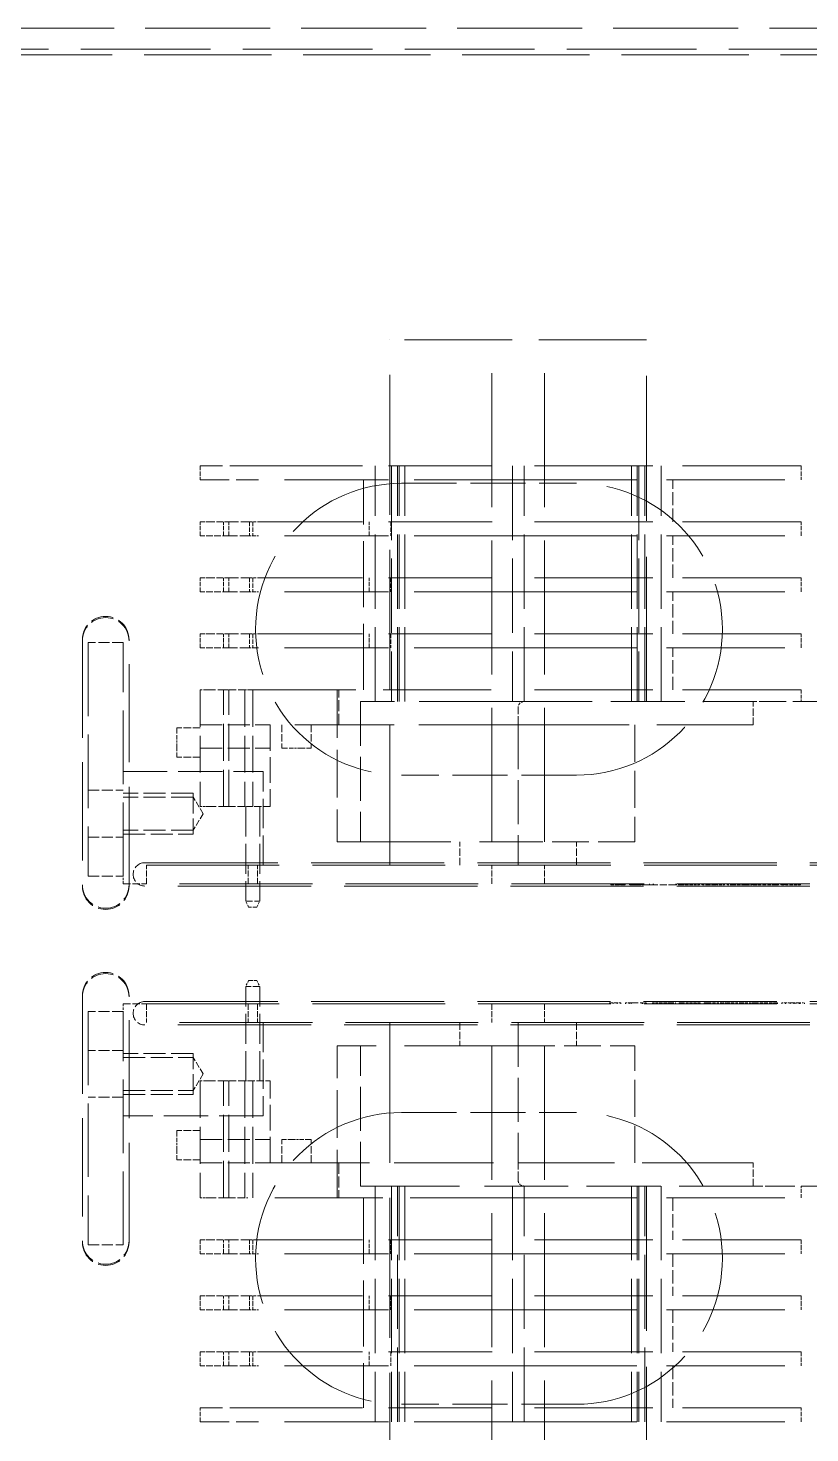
# Model space of a CAD drawing. Header units: millimetres. Extents: x 0 to 5945, y 0 to 4205.
# Drawn here: x 1590.1 to 1657.1, y 2667.4 to 2787.8 of the extents above; entities that cross this region are included whole.
import ezdxf

# ---------------------------------------------------------------- set-up
doc = ezdxf.new("R2010")
doc.units = ezdxf.units.MM
doc.header["$LTSCALE"] = 5
doc.linetypes.add('DASHED', pattern=[0.2067, 0.1654, -0.0413])
doc.layers.add('가려진 것(ISO)', color=2, linetype='DASHED', lineweight=18)

msp = doc.modelspace()

# ---------------------------------------------------------------- linework, layer by layer
at = {"layer": '가려진 것(ISO)', "ltscale": 12.937192}
msp.add_line((2038.676, 2787.757), (1584.076, 2787.757), dxfattribs=at)
at = {"layer": '가려진 것(ISO)', "ltscale": 13.432368}
msp.add_line((1539.076, 2785.957), (1775.076, 2785.957), dxfattribs=at)
at = {"layer": '가려진 것(ISO)', "ltscale": 13.194353}
msp.add_line((1586.376, 2785.457), (2036.376, 2785.457), dxfattribs=at)
at = {"layer": '가려진 것(ISO)', "ltscale": 11.145789}
msp.add_line((1643.076, 2761.057), (1621.076, 2761.057), dxfattribs=at)
at = {"layer": '가려진 것(ISO)', "ltscale": 14.513788}
for p, q in [((1621.076, 2716.057), (1621.076, 2761.057)), ((1621.076, 2702.557), (1621.076, 2657.557))]:
    msp.add_line(p, q, dxfattribs=at)
at = {"layer": '가려진 것(ISO)', "ltscale": 13.868731}
for p, q in [((1629.826, 2718.057), (1629.826, 2761.057)), ((1634.326, 2718.057), (1634.326, 2761.057)), ((1629.826, 2700.557), (1629.826, 2657.557)), ((1634.326, 2700.557), (1634.326, 2657.557))]:
    msp.add_line(p, q, dxfattribs=at)
at = {"layer": '가려진 것(ISO)', "ltscale": 14.997581}
for p, q in [((1643.076, 2730.057), (1643.076, 2761.057)), ((1643.076, 2688.557), (1643.076, 2657.557))]:
    msp.add_line(p, q, dxfattribs=at)
at = {"layer": '가려진 것(ISO)', "ltscale": 0.457027}
for p, q in [((1604.826, 2750.257), (1604.826, 2749.057)), ((1656.326, 2750.257), (1656.326, 2749.057)), ((1604.826, 2744.257), (1604.826, 2745.457)), ((1606.826, 2744.257), (1606.826, 2745.457)), ((1607.284, 2744.257), (1607.284, 2745.457)), ((1609.049, 2745.457), (1609.049, 2744.257)), ((1609.33, 2745.457), (1609.33, 2744.257)), ((1619.297, 2744.257), (1619.297, 2745.457)), ((1621.153, 2745.457), (1621.153, 2744.257)), ((1621.153, 2745.457), (1621.153, 2744.257)), ((1656.326, 2744.257), (1656.326, 2745.457)), ((1604.826, 2739.457), (1604.826, 2740.657)), ((1606.826, 2739.457), (1606.826, 2740.657)), ((1607.284, 2739.457), (1607.284, 2740.657)), ((1609.049, 2740.657), (1609.049, 2739.457)), ((1609.33, 2740.657), (1609.33, 2739.457)), ((1619.297, 2739.457), (1619.297, 2740.657)), ((1621.153, 2740.657), (1621.153, 2739.457)), ((1621.153, 2740.657), (1621.153, 2739.457)), ((1656.326, 2739.457), (1656.326, 2740.657)), ((1604.826, 2734.657), (1604.826, 2735.857)), ((1606.826, 2734.657), (1606.826, 2735.857)), ((1607.284, 2734.657), (1607.284, 2735.857)), ((1609.049, 2735.857), (1609.049, 2734.657)), ((1609.33, 2735.857), (1609.33, 2734.657)), ((1619.297, 2734.657), (1619.297, 2735.857)), ((1621.153, 2735.857), (1621.153, 2734.657)), ((1621.153, 2735.857), (1621.153, 2734.657)), ((1656.326, 2734.657), (1656.326, 2735.857)), ((1604.826, 2683.957), (1604.826, 2682.757)), ((1606.826, 2682.757), (1606.826, 2683.957)), ((1607.284, 2682.757), (1607.284, 2683.957)), ((1609.049, 2683.957), (1609.049, 2682.757)), ((1609.33, 2683.957), (1609.33, 2682.757)), ((1619.297, 2682.757), (1619.297, 2683.957)), ((1621.153, 2683.957), (1621.153, 2682.757)), ((1621.153, 2683.957), (1621.153, 2682.757)), ((1656.326, 2683.957), (1656.326, 2682.757)), ((1604.826, 2679.157), (1604.826, 2677.957)), ((1606.826, 2677.957), (1606.826, 2679.157)), ((1607.284, 2677.957), (1607.284, 2679.157)), ((1609.049, 2679.157), (1609.049, 2677.957)), ((1609.33, 2679.157), (1609.33, 2677.957)), ((1619.297, 2677.957), (1619.297, 2679.157)), ((1621.153, 2679.157), (1621.153, 2677.957)), ((1621.153, 2679.157), (1621.153, 2677.957)), ((1656.326, 2679.157), (1656.326, 2677.957)), ((1604.826, 2674.357), (1604.826, 2673.157)), ((1606.826, 2673.157), (1606.826, 2674.357)), ((1607.284, 2673.157), (1607.284, 2674.357)), ((1609.049, 2674.357), (1609.049, 2673.157)), ((1609.33, 2674.357), (1609.33, 2673.157)), ((1619.297, 2673.157), (1619.297, 2674.357)), ((1621.153, 2674.357), (1621.153, 2673.157)), ((1621.153, 2674.357), (1621.153, 2673.157)), ((1656.326, 2674.357), (1656.326, 2673.157)), ((1604.826, 2668.357), (1604.826, 2669.557)), ((1656.326, 2668.357), (1656.326, 2669.557))]:
    msp.add_line(p, q, dxfattribs=at)
at = {"layer": '가려진 것(ISO)', "ltscale": 2.991791}
for p, q in [((1609.826, 2750.257), (1604.826, 2750.257)), ((1604.826, 2749.057), (1609.826, 2749.057)), ((1609.826, 2669.557), (1604.826, 2669.557)), ((1604.826, 2668.357), (1609.826, 2668.357))]:
    msp.add_line(p, q, dxfattribs=at)
at = {"layer": '가려진 것(ISO)', "ltscale": 10.764393}
for p, q in [((1609.826, 2750.257), (1632.076, 2750.257)), ((1632.076, 2749.057), (1609.826, 2749.057)), ((1609.826, 2745.457), (1632.076, 2745.457)), ((1632.076, 2744.257), (1609.826, 2744.257)), ((1609.826, 2740.657), (1632.076, 2740.657)), ((1632.076, 2739.457), (1609.826, 2739.457)), ((1609.826, 2735.857), (1632.076, 2735.857)), ((1632.076, 2734.657), (1609.826, 2734.657)), ((1609.826, 2683.957), (1632.076, 2683.957)), ((1632.076, 2682.757), (1609.826, 2682.757)), ((1609.826, 2679.157), (1632.076, 2679.157)), ((1632.076, 2677.957), (1609.826, 2677.957)), ((1609.826, 2674.357), (1632.076, 2674.357)), ((1632.076, 2673.157), (1609.826, 2673.157)), ((1609.826, 2669.557), (1632.076, 2669.557)), ((1632.076, 2668.357), (1609.826, 2668.357))]:
    msp.add_line(p, q, dxfattribs=at)
at = {"layer": '가려진 것(ISO)', "ltscale": 7.694874}
for p, q in [((1619.826, 2730.057), (1619.826, 2750.257)), ((1621.226, 2750.257), (1621.226, 2730.057)), ((1621.726, 2730.057), (1621.726, 2750.257)), ((1621.867, 2730.057), (1621.867, 2750.257)), ((1622.367, 2730.057), (1622.367, 2750.257)), ((1631.576, 2750.257), (1631.576, 2730.057)), ((1632.576, 2730.057), (1632.576, 2750.257)), ((1641.786, 2730.057), (1641.786, 2750.257)), ((1642.286, 2730.057), (1642.286, 2750.257)), ((1642.426, 2750.257), (1642.426, 2730.057)), ((1642.926, 2730.057), (1642.926, 2750.257)), ((1644.326, 2730.057), (1644.326, 2750.257)), ((1619.826, 2688.557), (1619.826, 2668.357)), ((1621.226, 2688.557), (1621.226, 2668.357)), ((1621.726, 2668.357), (1621.726, 2688.557)), ((1621.867, 2688.557), (1621.867, 2668.357)), ((1622.367, 2688.557), (1622.367, 2668.357)), ((1631.576, 2688.557), (1631.576, 2668.357)), ((1632.576, 2668.357), (1632.576, 2688.557)), ((1641.786, 2688.557), (1641.786, 2668.357)), ((1642.286, 2688.557), (1642.286, 2668.357)), ((1642.426, 2688.557), (1642.426, 2668.357)), ((1642.926, 2668.357), (1642.926, 2688.557)), ((1644.326, 2688.557), (1644.326, 2668.357))]:
    msp.add_line(p, q, dxfattribs=at)
at = {"layer": '가려진 것(ISO)', "ltscale": 12.2857}
for p, q in [((1656.326, 2750.257), (1632.076, 2750.257)), ((1632.076, 2749.057), (1656.326, 2749.057)), ((1656.326, 2745.457), (1632.076, 2745.457)), ((1632.076, 2744.257), (1656.326, 2744.257)), ((1656.326, 2740.657), (1632.076, 2740.657)), ((1632.076, 2739.457), (1656.326, 2739.457)), ((1656.326, 2735.857), (1632.076, 2735.857)), ((1632.076, 2734.657), (1656.326, 2734.657)), ((1656.326, 2731.057), (1632.076, 2731.057)), ((1632.076, 2687.557), (1656.326, 2687.557)), ((1656.326, 2683.957), (1632.076, 2683.957)), ((1632.076, 2682.757), (1656.326, 2682.757)), ((1656.326, 2679.157), (1632.076, 2679.157)), ((1632.076, 2677.957), (1656.326, 2677.957)), ((1656.326, 2674.357), (1632.076, 2674.357)), ((1632.076, 2673.157), (1656.326, 2673.157)), ((1656.326, 2669.557), (1632.076, 2669.557)), ((1632.076, 2668.357), (1656.326, 2668.357))]:
    msp.add_line(p, q, dxfattribs=at)
at = {"layer": '가려진 것(ISO)', "ltscale": 6.856808}
for p, q in [((1618.826, 2731.057), (1618.826, 2749.057)), ((1618.826, 2687.557), (1618.826, 2669.557))]:
    msp.add_line(p, q, dxfattribs=at)
at = {"layer": '가려진 것(ISO)', "ltscale": 1.371282}
for p, q in [((1645.326, 2745.457), (1645.326, 2749.057)), ((1645.326, 2740.657), (1645.326, 2744.257)), ((1645.326, 2735.857), (1645.326, 2739.457)), ((1645.326, 2731.057), (1645.326, 2734.657)), ((1645.326, 2687.557), (1645.326, 2683.957)), ((1645.326, 2682.757), (1645.326, 2679.157)), ((1645.326, 2677.957), (1645.326, 2674.357)), ((1645.326, 2673.157), (1645.326, 2669.557))]:
    msp.add_line(p, q, dxfattribs=at)
at = {"layer": '가려진 것(ISO)', "ltscale": 5.71399}
for p, q in [((1622.076, 2748.757), (1637.076, 2748.757)), ((1637.076, 2723.757), (1622.076, 2723.757)), ((1622.076, 2694.857), (1637.076, 2694.857)), ((1637.076, 2669.857), (1622.076, 2669.857))]:
    msp.add_line(p, q, dxfattribs=at)
at = {"layer": '가려진 것(ISO)', "ltscale": 0.566028}
for p, q in [((1605.046, 2745.457), (1604.826, 2745.457)), ((1604.826, 2744.257), (1605.046, 2744.257)), ((1605.046, 2740.657), (1604.826, 2740.657)), ((1604.826, 2739.457), (1605.046, 2739.457)), ((1605.046, 2735.857), (1604.826, 2735.857)), ((1604.826, 2734.657), (1605.046, 2734.657)), ((1605.046, 2683.957), (1604.826, 2683.957)), ((1604.826, 2682.757), (1605.046, 2682.757)), ((1605.046, 2679.157), (1604.826, 2679.157)), ((1604.826, 2677.957), (1605.046, 2677.957)), ((1605.046, 2674.357), (1604.826, 2674.357)), ((1604.826, 2673.157), (1605.046, 2673.157))]:
    msp.add_line(p, q, dxfattribs=at)
at = {"layer": '가려진 것(ISO)', "ltscale": 0.242476}
for p, q in [((1605.046, 2745.457), (1605.524, 2745.457)), ((1605.524, 2744.257), (1605.046, 2744.257)), ((1605.046, 2740.657), (1605.524, 2740.657)), ((1605.524, 2739.457), (1605.046, 2739.457)), ((1605.046, 2735.857), (1605.524, 2735.857)), ((1605.524, 2734.657), (1605.046, 2734.657)), ((1605.046, 2683.957), (1605.524, 2683.957)), ((1605.524, 2682.757), (1605.046, 2682.757)), ((1605.046, 2679.157), (1605.524, 2679.157)), ((1605.524, 2677.957), (1605.046, 2677.957)), ((1605.046, 2674.357), (1605.524, 2674.357)), ((1605.524, 2673.157), (1605.046, 2673.157))]:
    msp.add_line(p, q, dxfattribs=at)
at = {"layer": '가려진 것(ISO)', "ltscale": 0.670617}
for p, q in [((1605.524, 2745.457), (1607.284, 2745.457)), ((1607.284, 2744.257), (1605.524, 2744.257)), ((1605.524, 2740.657), (1607.284, 2740.657)), ((1607.284, 2739.457), (1605.524, 2739.457)), ((1605.524, 2735.857), (1607.284, 2735.857)), ((1607.284, 2734.657), (1605.524, 2734.657)), ((1605.524, 2683.957), (1607.284, 2683.957)), ((1607.284, 2682.757), (1605.524, 2682.757)), ((1605.524, 2679.157), (1607.284, 2679.157)), ((1607.284, 2677.957), (1605.524, 2677.957)), ((1605.524, 2674.357), (1607.284, 2674.357)), ((1607.284, 2673.157), (1605.524, 2673.157))]:
    msp.add_line(p, q, dxfattribs=at)
at = {"layer": '가려진 것(ISO)', "ltscale": 0.985736}
for p, q in [((1607.284, 2745.457), (1609.049, 2745.457)), ((1609.049, 2744.257), (1607.284, 2744.257)), ((1607.284, 2740.657), (1609.049, 2740.657)), ((1609.049, 2739.457), (1607.284, 2739.457)), ((1607.284, 2735.857), (1609.049, 2735.857)), ((1609.049, 2734.657), (1607.284, 2734.657)), ((1607.284, 2683.957), (1609.049, 2683.957)), ((1609.049, 2682.757), (1607.284, 2682.757)), ((1607.284, 2679.157), (1609.049, 2679.157)), ((1609.049, 2677.957), (1607.284, 2677.957)), ((1607.284, 2674.357), (1609.049, 2674.357)), ((1609.049, 2673.157), (1607.284, 2673.157))]:
    msp.add_line(p, q, dxfattribs=at)
at = {"layer": '가려진 것(ISO)', "ltscale": 0.287355}
for p, q in [((1609.049, 2745.457), (1609.519, 2745.457)), ((1609.519, 2744.257), (1609.049, 2744.257)), ((1609.049, 2740.657), (1609.519, 2740.657)), ((1609.519, 2739.457), (1609.049, 2739.457)), ((1609.049, 2735.857), (1609.519, 2735.857)), ((1609.519, 2734.657), (1609.049, 2734.657)), ((1609.049, 2683.957), (1609.519, 2683.957)), ((1609.519, 2682.757), (1609.049, 2682.757)), ((1609.049, 2679.157), (1609.519, 2679.157)), ((1609.519, 2677.957), (1609.049, 2677.957)), ((1609.049, 2674.357), (1609.519, 2674.357)), ((1609.519, 2673.157), (1609.049, 2673.157))]:
    msp.add_line(p, q, dxfattribs=at)
at = {"layer": '가려진 것(ISO)', "ltscale": 0.117238}
for p, q in [((1609.826, 2745.457), (1609.519, 2745.457)), ((1609.519, 2744.257), (1609.826, 2744.257)), ((1609.826, 2740.657), (1609.519, 2740.657)), ((1609.519, 2739.457), (1609.826, 2739.457)), ((1609.826, 2735.857), (1609.519, 2735.857)), ((1609.519, 2734.657), (1609.826, 2734.657)), ((1609.826, 2683.957), (1609.519, 2683.957)), ((1609.519, 2682.757), (1609.826, 2682.757)), ((1609.826, 2679.157), (1609.519, 2679.157)), ((1609.519, 2677.957), (1609.826, 2677.957)), ((1609.826, 2674.357), (1609.519, 2674.357)), ((1609.519, 2673.157), (1609.826, 2673.157))]:
    msp.add_line(p, q, dxfattribs=at)
at = {"layer": '가려진 것(ISO)', "ltscale": 10.159652}
for p, q in [((1594.726, 2735.357), (1594.726, 2714.357)), ((1598.726, 2714.357), (1598.726, 2735.357)), ((1594.726, 2704.857), (1594.726, 2683.857)), ((1598.726, 2683.857), (1598.726, 2704.857))]:
    msp.add_line(p, q, dxfattribs=at)
at = {"layer": '가려진 것(ISO)', "ltscale": 1.142718}
for p, q in [((1598.226, 2735.107), (1595.226, 2735.107)), ((1616.706, 2728.057), (1616.706, 2731.057)), ((1595.226, 2722.457), (1598.226, 2722.457)), ((1595.226, 2718.457), (1598.226, 2718.457)), ((1595.226, 2715.107), (1598.226, 2715.107)), ((1598.226, 2703.507), (1595.226, 2703.507)), ((1598.226, 2700.157), (1595.226, 2700.157)), ((1598.226, 2696.157), (1595.226, 2696.157)), ((1616.706, 2690.557), (1616.706, 2687.557)), ((1595.226, 2683.507), (1598.226, 2683.507))]:
    msp.add_line(p, q, dxfattribs=at)
at = {"layer": '가려진 것(ISO)', "ltscale": 7.618686}
for p, q in [((1595.226, 2735.107), (1595.226, 2715.107)), ((1598.226, 2715.107), (1598.226, 2735.107)), ((1595.226, 2703.507), (1595.226, 2683.507)), ((1598.226, 2683.507), (1598.226, 2703.507))]:
    msp.add_line(p, q, dxfattribs=at)
at = {"layer": '가려진 것(ISO)', "ltscale": 0.220967}
for p, q in [((1604.826, 2731.057), (1605.247, 2731.057)), ((1605.247, 2721.057), (1604.826, 2721.057)), ((1604.826, 2697.557), (1605.247, 2697.557)), ((1605.247, 2687.557), (1604.826, 2687.557))]:
    msp.add_line(p, q, dxfattribs=at)
at = {"layer": '가려진 것(ISO)', "ltscale": 3.809293}
for p, q in [((1604.826, 2731.057), (1604.826, 2721.057)), ((1606.826, 2721.057), (1606.826, 2731.057)), ((1607.284, 2721.057), (1607.284, 2731.057)), ((1608.656, 2731.057), (1608.656, 2721.057)), ((1609.33, 2731.057), (1609.33, 2721.057)), ((1642.076, 2728.057), (1642.076, 2718.057)), ((1642.076, 2718.057), (1632.076, 2718.057)), ((1632.076, 2700.557), (1642.076, 2700.557)), ((1642.076, 2690.557), (1642.076, 2700.557)), ((1604.826, 2697.557), (1604.826, 2687.557)), ((1606.826, 2687.557), (1606.826, 2697.557)), ((1607.284, 2687.557), (1607.284, 2697.557)), ((1608.656, 2697.557), (1608.656, 2687.557)), ((1609.33, 2697.557), (1609.33, 2687.557))]:
    msp.add_line(p, q, dxfattribs=at)
at = {"layer": '가려진 것(ISO)', "ltscale": 1.061174}
for p, q in [((1605.247, 2731.057), (1607.284, 2731.057)), ((1607.284, 2721.057), (1605.247, 2721.057)), ((1605.247, 2697.557), (1607.284, 2697.557)), ((1607.284, 2687.557), (1605.247, 2687.557))]:
    msp.add_line(p, q, dxfattribs=at)
at = {"layer": '가려진 것(ISO)', "ltscale": 0.765764}
for p, q in [((1607.284, 2731.057), (1608.656, 2731.057)), ((1608.656, 2721.057), (1607.284, 2721.057)), ((1607.284, 2697.557), (1608.656, 2697.557)), ((1608.656, 2687.557), (1607.284, 2687.557))]:
    msp.add_line(p, q, dxfattribs=at)
at = {"layer": '가려진 것(ISO)', "ltscale": 0.149495}
for p, q in [((1608.656, 2731.057), (1608.906, 2731.057)), ((1608.906, 2721.057), (1608.656, 2721.057)), ((1608.656, 2697.557), (1608.906, 2697.557)), ((1608.906, 2687.557), (1608.656, 2687.557))]:
    msp.add_line(p, q, dxfattribs=at)
at = {"layer": '가려진 것(ISO)', "ltscale": 11.209899}
for p, q in [((1608.906, 2731.057), (1632.076, 2731.057)), ((1632.076, 2687.557), (1608.906, 2687.557))]:
    msp.add_line(p, q, dxfattribs=at)
at = {"layer": '가려진 것(ISO)', "ltscale": 4.952111}
for p, q in [((1616.576, 2731.057), (1616.576, 2718.057)), ((1616.576, 2687.557), (1616.576, 2700.557))]:
    msp.add_line(p, q, dxfattribs=at)
at = {"layer": '가려진 것(ISO)', "ltscale": 0.380839}
for p, q in [((1656.326, 2731.057), (1656.326, 2730.057)), ((1656.326, 2687.557), (1656.326, 2688.557))]:
    msp.add_line(p, q, dxfattribs=at)
at = {"layer": '가려진 것(ISO)', "ltscale": 10.259192}
for p, q in [((1632.076, 2730.057), (1618.576, 2730.057)), ((1618.576, 2688.557), (1632.076, 2688.557))]:
    msp.add_line(p, q, dxfattribs=at)
at = {"layer": '가려진 것(ISO)', "ltscale": 4.571172}
for p, q in [((1618.576, 2730.057), (1618.576, 2718.057)), ((1632.076, 2728.057), (1632.076, 2716.057)), ((1598.226, 2724.057), (1610.226, 2724.057)), ((1632.076, 2702.557), (1632.076, 2690.557)), ((1618.576, 2688.557), (1618.576, 2700.557)), ((1610.226, 2694.557), (1598.226, 2694.557))]:
    msp.add_line(p, q, dxfattribs=at)
at = {"layer": '가려진 것(ISO)', "ltscale": 7.673842}
for p, q in [((1632.076, 2730.057), (1652.221, 2730.057)), ((1652.221, 2688.557), (1632.076, 2688.557))]:
    msp.add_line(p, q, dxfattribs=at)
at = {"layer": '가려진 것(ISO)', "ltscale": 0.897467}
for p, q in [((1632.076, 2728.057), (1632.076, 2729.557)), ((1632.076, 2689.057), (1632.076, 2690.557))]:
    msp.add_line(p, q, dxfattribs=at)
at = {"layer": '가려진 것(ISO)', "ltscale": 0.997552}
for p, q in [((1653.559, 2730.057), (1652.221, 2730.057)), ((1652.221, 2688.557), (1653.559, 2688.557))]:
    msp.add_line(p, q, dxfattribs=at)
at = {"layer": '가려진 것(ISO)', "ltscale": 0.761779}
for p, q in [((1652.221, 2728.057), (1652.221, 2730.057)), ((1604.826, 2727.807), (1602.826, 2727.807)), ((1611.826, 2728.057), (1611.826, 2726.057)), ((1614.326, 2728.057), (1614.326, 2726.057)), ((1604.826, 2725.307), (1602.826, 2725.307)), ((1627.076, 2716.057), (1627.076, 2718.057)), ((1637.076, 2716.057), (1637.076, 2718.057)), ((1598.226, 2714.457), (1600.226, 2714.457)), ((1598.226, 2704.157), (1600.226, 2704.157)), ((1627.076, 2702.557), (1627.076, 2700.557)), ((1637.076, 2702.557), (1637.076, 2700.557)), ((1604.826, 2693.307), (1602.826, 2693.307)), ((1611.826, 2690.557), (1611.826, 2692.557)), ((1614.326, 2690.557), (1614.326, 2692.557)), ((1604.826, 2690.807), (1602.826, 2690.807)), ((1652.221, 2688.557), (1652.221, 2690.557))]:
    msp.add_line(p, q, dxfattribs=at)
at = {"layer": '가려진 것(ISO)', "ltscale": 2.679769}
for p, q in [((1660.594, 2730.057), (1653.559, 2730.057)), ((1653.559, 2688.557), (1660.594, 2688.557))]:
    msp.add_line(p, q, dxfattribs=at)
at = {"layer": '가려진 것(ISO)', "ltscale": 0.598278}
for p, q in [((1602.826, 2727.807), (1602.826, 2726.807)), ((1602.826, 2726.307), (1602.826, 2725.307)), ((1611.826, 2726.057), (1612.826, 2726.057)), ((1613.326, 2726.057), (1614.326, 2726.057)), ((1602.826, 2693.307), (1602.826, 2692.307)), ((1612.826, 2692.557), (1611.826, 2692.557)), ((1614.326, 2692.557), (1613.326, 2692.557)), ((1602.826, 2691.807), (1602.826, 2690.807))]:
    msp.add_line(p, q, dxfattribs=at)
at = {"layer": '가려진 것(ISO)', "ltscale": 2.285536}
for p, q in [((1604.826, 2728.057), (1610.826, 2728.057)), ((1604.826, 2726.057), (1610.826, 2726.057)), ((1604.226, 2722.207), (1598.226, 2722.207)), ((1604.226, 2721.882), (1598.226, 2721.882)), ((1604.226, 2719.032), (1598.226, 2719.032)), ((1598.226, 2718.707), (1604.226, 2718.707)), ((1604.226, 2699.907), (1598.226, 2699.907)), ((1598.226, 2699.582), (1604.226, 2699.582)), ((1598.226, 2696.732), (1604.226, 2696.732)), ((1598.226, 2696.407), (1604.226, 2696.407)), ((1604.826, 2692.557), (1610.826, 2692.557)), ((1604.826, 2690.557), (1610.826, 2690.557))]:
    msp.add_line(p, q, dxfattribs=at)
at = {"layer": '가려진 것(ISO)', "ltscale": 10.2806}
for p, q in [((1632.076, 2728.057), (1610.826, 2728.057)), ((1610.826, 2690.557), (1632.076, 2690.557))]:
    msp.add_line(p, q, dxfattribs=at)
at = {"layer": '가려진 것(ISO)', "ltscale": 2.666475}
for p, q in [((1610.826, 2728.057), (1610.826, 2721.057)), ((1610.826, 2690.557), (1610.826, 2697.557))]:
    msp.add_line(p, q, dxfattribs=at)
at = {"layer": '가려진 것(ISO)', "ltscale": 11.501881}
for p, q in [((1632.076, 2728.057), (1652.221, 2728.057)), ((1652.221, 2690.557), (1632.076, 2690.557))]:
    msp.add_line(p, q, dxfattribs=at)
at = {"layer": '가려진 것(ISO)', "ltscale": 0.19037}
for p, q in [((1602.826, 2726.307), (1602.826, 2726.807)), ((1613.326, 2726.057), (1612.826, 2726.057)), ((1602.826, 2691.807), (1602.826, 2692.307)), ((1612.826, 2692.557), (1613.326, 2692.557))]:
    msp.add_line(p, q, dxfattribs=at)
at = {"layer": '가려진 것(ISO)', "ltscale": 3.047415}
for p, q in [((1610.226, 2716.057), (1610.226, 2724.057)), ((1610.226, 2702.557), (1610.226, 2694.557))]:
    msp.add_line(p, q, dxfattribs=at)
at = {"layer": '가려진 것(ISO)', "ltscale": 2.094223}
for p, q in [((1604.226, 2722.207), (1604.226, 2718.707)), ((1604.226, 2696.407), (1604.226, 2699.907))]:
    msp.add_line(p, q, dxfattribs=at)
at = {"layer": '가려진 것(ISO)', "ltscale": 0.633194}
for p, q in [((1605.083, 2720.457), (1604.226, 2721.882)), ((1605.083, 2720.457), (1604.226, 2719.032)), ((1605.083, 2698.157), (1604.226, 2699.582)), ((1605.083, 2698.157), (1604.226, 2696.732))]:
    msp.add_line(p, q, dxfattribs=at)
at = {"layer": '가려진 것(ISO)', "ltscale": 3.085509}
for p, q in [((1608.726, 2721.057), (1608.726, 2712.957)), ((1609.926, 2721.057), (1609.926, 2712.957)), ((1608.726, 2697.557), (1608.726, 2705.657)), ((1609.926, 2697.557), (1609.926, 2705.657))]:
    msp.add_line(p, q, dxfattribs=at)
at = {"layer": '가려진 것(ISO)', "ltscale": 0.731631}
for p, q in [((1610.826, 2721.057), (1608.906, 2721.057)), ((1608.906, 2697.557), (1610.826, 2697.557))]:
    msp.add_line(p, q, dxfattribs=at)
at = {"layer": '가려진 것(ISO)', "ltscale": 11.779073}
for p, q in [((1616.576, 2718.057), (1632.076, 2718.057)), ((1632.076, 2700.557), (1616.576, 2700.557))]:
    msp.add_line(p, q, dxfattribs=at)
at = {"layer": '가려진 것(ISO)', "ltscale": 0.247511}
for p, q in [((1598.226, 2714.457), (1598.226, 2715.107)), ((1598.226, 2704.157), (1598.226, 2703.507))]:
    msp.add_line(p, q, dxfattribs=at)
at = {"layer": '가려진 것(ISO)', "ltscale": 13.788098}
for p, q in [((1600.076, 2716.257), (1714.076, 2716.257)), ((1714.076, 2714.257), (1600.076, 2714.257)), ((1600.076, 2704.357), (1714.076, 2704.357)), ((1714.076, 2702.357), (1600.076, 2702.357))]:
    msp.add_line(p, q, dxfattribs=at)
at = {"layer": '가려진 것(ISO)', "ltscale": 0.609403}
for p, q in [((1600.226, 2714.457), (1600.226, 2716.057)), ((1608.926, 2714.457), (1608.926, 2716.057)), ((1609.726, 2714.457), (1609.726, 2716.057)), ((1629.826, 2714.457), (1629.826, 2716.057)), ((1634.326, 2714.457), (1634.326, 2716.057)), ((1600.226, 2704.157), (1600.226, 2702.557)), ((1608.927, 2704.157), (1608.927, 2702.557)), ((1609.727, 2704.157), (1609.727, 2702.557)), ((1629.827, 2704.157), (1629.827, 2702.557)), ((1634.327, 2704.157), (1634.327, 2702.557))]:
    msp.add_line(p, q, dxfattribs=at)
at = {"layer": '가려진 것(ISO)', "ltscale": 13.751814}
for p, q in [((1600.226, 2716.057), (1713.926, 2716.057)), ((1713.926, 2714.457), (1600.226, 2714.457)), ((1600.226, 2704.157), (1713.926, 2704.157)), ((1713.926, 2702.557), (1600.226, 2702.557))]:
    msp.add_line(p, q, dxfattribs=at)
at = {"layer": '가려진 것(ISO)', "ltscale": 0.037994}
for p, q in [((1594.726, 2714.257), (1594.726, 2714.357)), ((1598.726, 2714.357), (1598.726, 2714.257)), ((1640.02, 2714.457), (1640.02, 2714.357)), ((1640.464, 2714.457), (1640.464, 2714.357)), ((1640.723, 2714.457), (1640.723, 2714.357)), ((1640.786, 2714.457), (1640.786, 2714.357)), ((1641.24, 2714.457), (1641.24, 2714.357)), ((1641.604, 2714.457), (1641.604, 2714.357)), ((1641.943, 2714.457), (1641.943, 2714.357)), ((1642.465, 2714.457), (1642.465, 2714.357)), ((1642.636, 2714.457), (1642.636, 2714.357)), ((1642.824, 2714.457), (1642.824, 2714.357)), ((1643.328, 2714.457), (1643.328, 2714.357)), ((1643.645, 2714.457), (1643.645, 2714.357)), ((1643.685, 2714.457), (1643.685, 2714.357)), ((1645.573, 2714.457), (1645.573, 2714.357)), ((1645.654, 2714.457), (1645.654, 2714.357)), ((1646.001, 2714.457), (1646.001, 2714.357)), ((1646.165, 2714.457), (1646.165, 2714.357)), ((1646.349, 2714.457), (1646.349, 2714.357)), ((1647.293, 2714.457), (1647.293, 2714.357)), ((1647.625, 2714.457), (1647.625, 2714.357)), ((1647.824, 2714.457), (1647.824, 2714.357)), ((1648.195, 2714.457), (1648.195, 2714.357)), ((1648.256, 2714.457), (1648.256, 2714.357)), ((1648.541, 2714.457), (1648.541, 2714.357)), ((1648.683, 2714.457), (1648.683, 2714.357)), ((1648.713, 2714.457), (1648.713, 2714.357)), ((1649.046, 2714.457), (1649.046, 2714.357)), ((1649.427, 2714.457), (1649.427, 2714.357)), ((1649.759, 2714.457), (1649.759, 2714.357)), ((1649.996, 2714.457), (1649.996, 2714.357)), ((1650.346, 2714.457), (1650.346, 2714.357)), ((1650.573, 2714.457), (1650.573, 2714.357)), ((1650.664, 2714.457), (1650.664, 2714.357)), ((1650.839, 2714.457), (1650.839, 2714.357)), ((1651.051, 2714.457), (1651.051, 2714.357)), ((1651.248, 2714.457), (1651.248, 2714.357)), ((1651.436, 2714.457), (1651.436, 2714.357)), ((1651.527, 2714.457), (1651.527, 2714.357)), ((1651.754, 2714.457), (1651.754, 2714.357)), ((1652.091, 2714.457), (1652.091, 2714.357)), ((1652.186, 2714.457), (1652.186, 2714.357)), ((1652.486, 2714.457), (1652.486, 2714.357)), ((1652.532, 2714.457), (1652.532, 2714.357)), ((1654.05, 2714.457), (1654.05, 2714.357)), ((1654.096, 2714.457), (1654.096, 2714.357)), ((1654.396, 2714.457), (1654.396, 2714.357)), ((1654.585, 2714.457), (1654.585, 2714.357)), ((1654.702, 2714.457), (1654.702, 2714.357)), ((1654.931, 2714.457), (1654.931, 2714.357)), ((1654.961, 2714.457), (1654.961, 2714.357)), ((1655.048, 2714.457), (1655.048, 2714.357)), ((1655.053, 2714.457), (1655.053, 2714.357)), ((1655.111, 2714.457), (1655.111, 2714.357)), ((1655.176, 2714.457), (1655.176, 2714.357)), ((1655.948, 2714.457), (1655.948, 2714.357)), ((1656.28, 2714.457), (1656.28, 2714.357)), ((1639.899, 2704.157), (1639.899, 2704.257)), ((1640.217, 2704.157), (1640.217, 2704.257)), ((1640.549, 2704.157), (1640.549, 2704.257)), ((1640.867, 2704.157), (1640.867, 2704.257)), ((1641.278, 2704.157), (1641.278, 2704.257)), ((1641.588, 2704.157), (1641.588, 2704.257)), ((1641.75, 2704.157), (1641.75, 2704.257)), ((1642.694, 2704.157), (1642.694, 2704.257)), ((1642.757, 2704.157), (1642.757, 2704.257)), ((1643.067, 2704.157), (1643.067, 2704.257)), ((1643.574, 2704.157), (1643.574, 2704.257)), ((1643.906, 2704.157), (1643.906, 2704.257)), ((1644.85, 2704.157), (1644.85, 2704.257)), ((1645.034, 2704.157), (1645.034, 2704.257)), ((1645.198, 2704.157), (1645.198, 2704.257)), ((1645.545, 2704.157), (1645.545, 2704.257)), ((1645.875, 2704.157), (1645.875, 2704.257)), ((1646.207, 2704.157), (1646.207, 2704.257)), ((1647.352, 2704.157), (1647.352, 2704.257)), ((1647.684, 2704.157), (1647.684, 2704.257)), ((1648.019, 2704.157), (1648.019, 2704.257)), ((1648.365, 2704.157), (1648.365, 2704.257)), ((1649.583, 2704.157), (1649.583, 2704.257)), ((1649.625, 2704.157), (1649.625, 2704.257)), ((1649.888, 2704.157), (1649.888, 2704.257)), ((1649.89, 2704.157), (1649.89, 2704.257)), ((1649.915, 2704.157), (1649.915, 2704.257)), ((1649.969, 2704.157), (1649.969, 2704.257)), ((1650.808, 2704.157), (1650.808, 2704.257)), ((1651.14, 2704.157), (1651.14, 2704.257)), ((1651.979, 2704.157), (1651.979, 2704.257)), ((1652.091, 2704.157), (1652.091, 2704.257)), ((1652.39, 2704.157), (1652.39, 2704.257)), ((1652.437, 2704.157), (1652.437, 2704.257)), ((1653.954, 2704.157), (1653.954, 2704.257)), ((1654.001, 2704.157), (1654.001, 2704.257)), ((1654.301, 2704.157), (1654.301, 2704.257)), ((1654.666, 2704.157), (1654.666, 2704.257)), ((1654.998, 2704.157), (1654.998, 2704.257)), ((1655.379, 2704.157), (1655.379, 2704.257)), ((1655.711, 2704.157), (1655.711, 2704.257)), ((1655.741, 2704.157), (1655.741, 2704.257)), ((1655.883, 2704.157), (1655.883, 2704.257)), ((1656.169, 2704.157), (1656.169, 2704.257)), ((1656.23, 2704.157), (1656.23, 2704.257)), ((1656.6, 2704.157), (1656.6, 2704.257)), ((1594.726, 2683.757), (1594.726, 2683.857)), ((1598.726, 2683.857), (1598.726, 2683.757))]:
    msp.add_line(p, q, dxfattribs=at)
at = {"layer": '가려진 것(ISO)', "ltscale": 0.464498}
msp.add_line((1641.24, 2714.357), (1640.02, 2714.357), dxfattribs=at)
at = {"layer": '가려진 것(ISO)', "ltscale": 1.007148}
msp.add_line((1642.465, 2714.357), (1641.604, 2714.357), dxfattribs=at)
at = {"layer": '가려진 것(ISO)', "ltscale": 0.136501}
msp.add_line((1642.824, 2714.357), (1642.465, 2714.357), dxfattribs=at)
at = {"layer": '가려진 것(ISO)', "ltscale": 0.959748}
msp.add_line((1643.645, 2714.357), (1642.824, 2714.357), dxfattribs=at)
at = {"layer": '가려진 것(ISO)', "ltscale": 0.734613}
msp.add_line((1645.573, 2714.357), (1643.645, 2714.357), dxfattribs=at)
at = {"layer": '가려진 것(ISO)', "ltscale": 0.219079}
for p, q in [((1647.625, 2714.357), (1647.05, 2714.357)), ((1643.574, 2704.257), (1644.149, 2704.257))]:
    msp.add_line(p, q, dxfattribs=at)
at = {"layer": '가려진 것(ISO)', "ltscale": 0.164284}
for p, q in [((1648.256, 2714.357), (1647.824, 2714.357)), ((1656.169, 2704.257), (1656.6, 2704.257))]:
    msp.add_line(p, q, dxfattribs=at)
at = {"layer": '가려진 것(ISO)', "ltscale": 0.483824}
for p, q in [((1649.046, 2714.357), (1648.256, 2714.357)), ((1655.379, 2704.257), (1656.169, 2704.257))]:
    msp.add_line(p, q, dxfattribs=at)
at = {"layer": '가려진 것(ISO)', "ltscale": 0.14499}
for p, q in [((1649.427, 2714.357), (1649.046, 2714.357)), ((1654.998, 2704.257), (1655.379, 2704.257))]:
    msp.add_line(p, q, dxfattribs=at)
at = {"layer": '가려진 것(ISO)', "ltscale": 0.126468}
for p, q in [((1649.759, 2714.357), (1649.427, 2714.357)), ((1650.808, 2704.257), (1651.14, 2704.257)), ((1654.666, 2704.257), (1654.998, 2704.257))]:
    msp.add_line(p, q, dxfattribs=at)
at = {"layer": '가려진 것(ISO)', "ltscale": 0.133414}
msp.add_line((1650.346, 2714.357), (1649.996, 2714.357), dxfattribs=at)
at = {"layer": '가려진 것(ISO)', "ltscale": 0.279835}
for p, q in [((1650.573, 2714.357), (1650.346, 2714.357)), ((1651.754, 2714.357), (1651.527, 2714.357))]:
    msp.add_line(p, q, dxfattribs=at)
at = {"layer": '가려진 것(ISO)', "ltscale": 0.363398}
msp.add_line((1651.527, 2714.357), (1650.573, 2714.357), dxfattribs=at)
at = {"layer": '가려진 것(ISO)', "ltscale": 0.128012}
msp.add_line((1652.091, 2714.357), (1651.754, 2714.357), dxfattribs=at)
at = {"layer": '가려진 것(ISO)', "ltscale": 0.273102}
msp.add_line((1656.28, 2714.357), (1655.563, 2714.357), dxfattribs=at)
at = {"layer": '가려진 것(ISO)', "ltscale": 0.717954}
for p, q in [((1608.726, 2712.957), (1609.926, 2712.957)), ((1609.926, 2705.657), (1608.726, 2705.657))]:
    msp.add_line(p, q, dxfattribs=at)
at = {"layer": '가려진 것(ISO)', "ltscale": 0.212852}
for p, q in [((1608.976, 2712.457), (1608.726, 2712.957)), ((1609.676, 2712.457), (1609.926, 2712.957)), ((1608.976, 2706.157), (1608.726, 2705.657)), ((1609.676, 2706.157), (1609.926, 2705.657))]:
    msp.add_line(p, q, dxfattribs=at)
at = {"layer": '가려진 것(ISO)', "ltscale": 0.418765}
for p, q in [((1609.676, 2712.457), (1608.976, 2712.457)), ((1608.976, 2706.157), (1609.676, 2706.157))]:
    msp.add_line(p, q, dxfattribs=at)
at = {"layer": '가려진 것(ISO)', "ltscale": 0.3688}
msp.add_line((1639.899, 2704.257), (1640.867, 2704.257), dxfattribs=at)
at = {"layer": '가려진 것(ISO)', "ltscale": 0.117979}
msp.add_line((1641.278, 2704.257), (1641.588, 2704.257), dxfattribs=at)
at = {"layer": '가려진 것(ISO)', "ltscale": 0.922856}
msp.add_line((1641.588, 2704.257), (1642.694, 2704.257), dxfattribs=at)
at = {"layer": '가려진 것(ISO)', "ltscale": 0.141903}
msp.add_line((1642.694, 2704.257), (1643.067, 2704.257), dxfattribs=at)
at = {"layer": '가려진 것(ISO)', "ltscale": 0.319407}
for p, q in [((1649.969, 2704.257), (1650.808, 2704.257)), ((1651.14, 2704.257), (1651.979, 2704.257))]:
    msp.add_line(p, q, dxfattribs=at)
at = {"layer": '가려진 것(ISO)', "ltscale": 12.665669}
for centre, start, end in [((1622.076, 2736.257), 90, 270), ((1637.076, 2736.257), 270, 90), ((1622.076, 2682.357), 90, 270), ((1637.076, 2682.357), 270, 90)]:
    msp.add_arc(centre, 12.5, start, end, dxfattribs=at)
at = {"layer": '가려진 것(ISO)', "ltscale": 2.393412}
for centre, start, end in [((1596.726, 2735.357), 0, 180), ((1596.726, 2735.257), 0, 180), ((1596.726, 2714.357), 180, 0), ((1596.726, 2714.257), 180, 0), ((1596.726, 2704.857), 0, 180), ((1596.726, 2704.757), 0, 180), ((1596.726, 2683.857), 180, 0), ((1596.726, 2683.757), 180, 0)]:
    msp.add_arc(centre, 2, start, end, dxfattribs=at)
at = {"layer": '가려진 것(ISO)', "ltscale": 0.299089}
for centre, start, end in [((1632.576, 2729.557), 90, 180), ((1632.576, 2689.057), 180, 270)]:
    msp.add_arc(centre, 0.5, start, end, dxfattribs=at)
at = {"layer": '가려진 것(ISO)', "ltscale": 1.196656}
for centre in [(1600.076, 2715.257), (1600.076, 2703.357)]:
    msp.add_arc(centre, 1, 90, 270, dxfattribs=at)
at = {"layer": '가려진 것(ISO)', "ltscale": 0.462307}
for points in [[(1646.165, 2714.357), (1646.074, 2714.357), (1645.996, 2714.357), (1645.852, 2714.357), (1645.795, 2714.357), (1645.684, 2714.357), (1645.666, 2714.357), (1645.654, 2714.357)], [(1645.034, 2704.257), (1645.125, 2704.257), (1645.203, 2704.257), (1645.347, 2704.257), (1645.404, 2704.257), (1645.515, 2704.257), (1645.533, 2704.257), (1645.545, 2704.257)]]:
    msp.add_open_spline(points, degree=3, knots=[-0.11432893, -0.11432893, -0.11432893, -0.11432893, -0.08656658, -0.08656658, -0.05525265, -0.05525265, 0, 0, 0, 0], dxfattribs=at)
at = {"layer": '가려진 것(ISO)', "ltscale": 0.351096}
for points in [[(1647.05, 2714.357), (1646.892, 2714.357), (1646.707, 2714.357), (1646.48, 2714.357), (1646.341, 2714.357), (1646.165, 2714.357)], [(1644.149, 2704.257), (1644.307, 2704.257), (1644.493, 2704.257), (1644.719, 2704.257), (1644.858, 2704.257), (1645.034, 2704.257)]]:
    msp.add_open_spline(points, degree=3, knots=[-0.20060067, -0.20060067, -0.20060067, -0.20060067, -0.06234497, -0.06234497, 0, 0, 0, 0], dxfattribs=at)
at = {"layer": '가려진 것(ISO)', "ltscale": 0.392133}
for points in [[(1652.486, 2714.357), (1652.436, 2714.357), (1652.393, 2714.357), (1652.318, 2714.357), (1652.287, 2714.357), (1652.222, 2714.357), (1652.2, 2714.357), (1652.186, 2714.357)], [(1654.001, 2704.257), (1654.051, 2704.257), (1654.094, 2704.257), (1654.169, 2704.257), (1654.2, 2704.257), (1654.264, 2704.257), (1654.286, 2704.257), (1654.301, 2704.257)]]:
    msp.add_open_spline(points, degree=3, knots=[-0.15715898, -0.15715898, -0.15715898, -0.15715898, -0.11648072, -0.11648072, -0.07259064, -0.07259064, 0, 0, 0, 0], dxfattribs=at)
at = {"layer": '가려진 것(ISO)', "ltscale": 0.344185}
for points in [[(1653.292, 2714.357), (1653.203, 2714.357), (1653.114, 2714.357), (1652.945, 2714.357), (1652.864, 2714.357), (1652.672, 2714.357), (1652.572, 2714.357), (1652.486, 2714.357)], [(1653.195, 2704.257), (1653.284, 2704.257), (1653.373, 2704.257), (1653.542, 2704.257), (1653.623, 2704.257), (1653.815, 2704.257), (1653.915, 2704.257), (1654.001, 2704.257)]]:
    msp.add_open_spline(points, degree=3, knots=[-0.090981217, -0.090981217, -0.090981217, -0.090981217, -0.064063317, -0.064063317, -0.038902543, -0.038902543, 0, 0, 0, 0], dxfattribs=at)
at = {"layer": '가려진 것(ISO)', "ltscale": 0.344182}
for points in [[(1654.098, 2714.357), (1654.049, 2714.357), (1653.995, 2714.357), (1653.876, 2714.357), (1653.813, 2714.357), (1653.599, 2714.357), (1653.447, 2714.357), (1653.292, 2714.357)], [(1652.388, 2704.257), (1652.438, 2704.257), (1652.492, 2704.257), (1652.61, 2704.257), (1652.674, 2704.257), (1652.888, 2704.257), (1653.04, 2704.257), (1653.195, 2704.257)]]:
    msp.add_open_spline(points, degree=3, knots=[-0.093483521, -0.093483521, -0.093483521, -0.093483521, -0.069413757, -0.069413757, -0.046375193, -0.046375193, 0, 0, 0, 0], dxfattribs=at)
at = {"layer": '가려진 것(ISO)', "ltscale": 0.391791}
for points in [[(1654.396, 2714.357), (1654.385, 2714.357), (1654.368, 2714.357), (1654.247, 2714.357), (1654.184, 2714.357), (1654.098, 2714.357)], [(1652.091, 2704.257), (1652.102, 2704.257), (1652.118, 2704.257), (1652.24, 2704.257), (1652.303, 2704.257), (1652.388, 2704.257)]]:
    msp.add_open_spline(points, degree=3, knots=[-0.10313398, -0.10313398, -0.10313398, -0.10313398, -0.03920418, -0.03920418, 0, 0, 0, 0], dxfattribs=at)
at = {"layer": '가려진 것(ISO)', "ltscale": 0.245339}
msp.add_open_spline([(1654.844, 2714.357), (1654.799, 2714.357), (1654.759, 2714.357), (1654.694, 2714.357), (1654.662, 2714.357), (1654.599, 2714.357), (1654.591, 2714.357), (1654.585, 2714.357)], degree=3, knots=[-0.070875106, -0.070875106, -0.070875106, -0.070875106, -0.049136909, -0.049136909, -0.029641381, -0.029641381, 0, 0, 0, 0], dxfattribs=at)
at = {"layer": '가려진 것(ISO)', "ltscale": 0.290553}
msp.add_open_spline([(1655.563, 2714.357), (1655.418, 2714.357), (1655.269, 2714.357), (1655.066, 2714.357), (1654.96, 2714.357), (1654.844, 2714.357)], degree=3, knots=[-0.11094738, -0.11094738, -0.11094738, -0.11094738, -0.04413578, -0.04413578, 0, 0, 0, 0], dxfattribs=at)
at = {"layer": '가려진 것(ISO)', "ltscale": 0.312811}
msp.add_open_spline([(1645.875, 2704.257), (1645.895, 2704.257), (1645.925, 2704.257), (1645.993, 2704.257), (1646.046, 2704.257), (1646.114, 2704.257)], degree=3, knots=[-0.052907383, -0.052907383, -0.052907383, -0.052907383, -0.028835981, -0.028835981, 0, 0, 0, 0], dxfattribs=at)
at = {"layer": '가려진 것(ISO)', "ltscale": 0.27524}
msp.add_open_spline([(1646.114, 2704.257), (1646.153, 2704.257), (1646.195, 2704.257), (1646.29, 2704.257), (1646.341, 2704.257), (1646.47, 2704.257), (1646.592, 2704.257), (1646.779, 2704.257)], degree=3, knots=[-0.13235998, -0.13235998, -0.13235998, -0.13235998, -0.09472444, -0.09472444, -0.05590347, -0.05590347, 0, 0, 0, 0], dxfattribs=at)
at = {"layer": '가려진 것(ISO)', "ltscale": 0.276205}
msp.add_open_spline([(1646.779, 2704.257), (1646.995, 2704.257), (1647.12, 2704.257), (1647.289, 2704.257), (1647.373, 2704.257), (1647.445, 2704.257)], degree=3, knots=[-0.05455485, -0.05455485, -0.05455485, -0.05455485, -0.030565032, -0.030565032, 0, 0, 0, 0], dxfattribs=at)
at = {"layer": '가려진 것(ISO)', "ltscale": 0.312998}
msp.add_open_spline([(1647.445, 2704.257), (1647.489, 2704.257), (1647.527, 2704.257), (1647.591, 2704.257), (1647.615, 2704.257), (1647.672, 2704.257), (1647.68, 2704.257), (1647.684, 2704.257)], degree=3, knots=[-0.082245104, -0.082245104, -0.082245104, -0.082245104, -0.063874667, -0.063874667, -0.045081879, -0.045081879, 0, 0, 0, 0], dxfattribs=at)
at = {"layer": '가려진 것(ISO)', "ltscale": 0.395317}
msp.add_open_spline([(1648.019, 2704.257), (1648.036, 2704.257), (1648.063, 2704.257), (1648.181, 2704.257), (1648.246, 2704.257), (1648.333, 2704.257)], degree=3, knots=[-0.092748199, -0.092748199, -0.092748199, -0.092748199, -0.038222703, -0.038222703, 0, 0, 0, 0], dxfattribs=at)
at = {"layer": '가려진 것(ISO)', "ltscale": 0.340914}
msp.add_open_spline([(1648.333, 2704.257), (1648.382, 2704.257), (1648.436, 2704.257), (1648.556, 2704.257), (1648.62, 2704.257), (1648.793, 2704.257), (1648.939, 2704.257), (1649.137, 2704.257)], degree=3, knots=[-0.13598154, -0.13598154, -0.13598154, -0.13598154, -0.09757317, -0.09757317, -0.05923896, -0.05923896, 0, 0, 0, 0], dxfattribs=at)
at = {"layer": '가려진 것(ISO)', "ltscale": 0.172898}
msp.add_open_spline([(1649.137, 2704.257), (1649.221, 2704.257), (1649.309, 2704.257), (1649.449, 2704.257), (1649.516, 2704.257), (1649.583, 2704.257)], degree=3, knots=[-0.042805547, -0.042805547, -0.042805547, -0.042805547, -0.020984782, -0.020984782, 0, 0, 0, 0], dxfattribs=at)
at = {"layer": '가려진 것(ISO)', "ltscale": 0.137676}
msp.add_open_spline([(1649.583, 2704.257), (1649.641, 2704.257), (1649.703, 2704.257), (1649.811, 2704.257), (1649.863, 2704.257), (1649.915, 2704.257)], degree=3, knots=[-0.035724729, -0.035724729, -0.035724729, -0.035724729, -0.017263567, -0.017263567, 0, 0, 0, 0], dxfattribs=at)

doc.saveas('drawing.dxf')
